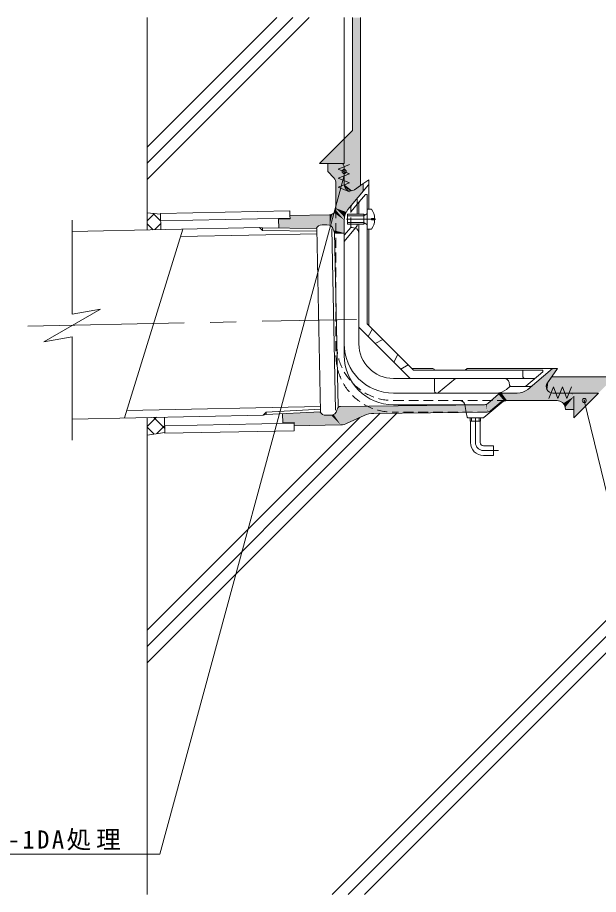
# Model space of a CAD drawing. Units: millimetres, scale not verified. Extents: x -505 to 545, y -737 to 748.
# Drawn here: x -227 to 127, y -188 to 346 of the extents above; entities that cross this region are included whole.
import ezdxf

# ---------------------------------------------------------------- set-up
doc = ezdxf.new("R2010")
doc.units = ezdxf.units.MM
doc.header["$LTSCALE"] = 5
doc.header["$PDMODE"] = 32
doc.header["$PDSIZE"] = 2.5
for name, pattern in [('CHAIN1', [8, 5, -1, 1, -1]), ('DASHED1', [1.8, 1.2, -0.6]), ('USER13', [20.32254, 0.00254, -5.08, 10.16, -5.08]), ('USER6', [28.575, 19.05, -3.175, 3.175, -3.175])]:
    doc.linetypes.add(name, pattern=pattern)
for name, color, linetype, lineweight in [('0-2_KUTAI', 2, 'Continuous', 18), ('0-4_0-0', 4, 'Continuous', 18), ('0-5_0-1', 4, 'Continuous', 18), ('0-6_0-2', 4, 'Continuous', 18), ('0-7_0-3', 4, 'Continuous', 18), ('0-8_0-4', 4, 'Continuous', 18), ('0-9_0-5', 7, 'Continuous', 18)]:
    doc.layers.add(name, color=color, linetype=linetype, lineweight=lineweight)
doc.styles.add('ＭＳ ゴシック', font='')
doc.styles.get('ＭＳ ゴシック').set_extended_font_data('MS Gothic')

msp = doc.modelspace()

# ---------------------------------------------------------------- linework, layer by layer
at = {"layer": '0-2_KUTAI', "color": 4, "linetype": 'USER13'}
for p, q in [((-27.646, 249.822), (-27.646, 255.231)), ((110.354, 117.231), (111.769, 116.646)), ((111.769, 116.646), (112.354, 115.231))]:
    msp.add_line(p, q, dxfattribs=at)
at = {"layer": '0-2_KUTAI', "color": 4}
for p, q in [((-140.064, -163.514), (-27.646, 249.822)), ((96.259, 123.526), (95.987, 119.385)), ((99.307, 127.879), (96.259, 123.526)), ((118.693, 112.792), (160.857, -60.971)), ((-140.064, -163.514), (-407.34, -163.514))]:
    msp.add_line(p, q, dxfattribs=at)
at = {"layer": '0-2_KUTAI', "color": 4, "linetype": 'USER6'}
msp.add_line((-220.405, 158.103), (-20.207, 162.18), dxfattribs=at)
at = {"layer": '0-2_KUTAI'}
msp.add_line((99.535, 117.231), (110.724, 117.231), dxfattribs=at)
at = {"layer": '0-2_KUTAI', "color": 3}
msp.add_line((112.354, 115.231), (112.354, 102.232), dxfattribs=at)
at = {"layer": '0-2_KUTAI', "color": 4}
for points in [[(-24.322, 256.433), (-31.322, 253.683), (-24.322, 250.933), (-31.322, 248.183), (-24.322, 245.433), (-31.322, 242.683), (-24.322, 239.933)], [(97.106, 114.061), (99.856, 121.061), (102.606, 114.061), (105.356, 121.061), (108.106, 114.061), (110.856, 121.061)]]:
    msp.add_lwpolyline(points, dxfattribs=at)
for p in [(-27.646, 252.238), (118.693, 112.792)]:
    msp.add_point(p, dxfattribs=at)
at = {"layer": '0-2_KUTAI', "color": 7}
for points in [[(-17.646, 243.73), (-17.646, 346.052), (-22.646, 346.052)], [(-17.646, 243.73), (-22.646, 346.052), (-22.646, 277.231)], [(-17.646, 243.73), (-22.646, 277.231), (-27.646, 272.231)], [(-17.646, 243.73), (-27.646, 272.231), (-27.503, 257.425)], [(-17.646, 243.73), (-27.503, 257.425), (-28.441, 256.932)], [(-17.646, 243.73), (-28.441, 256.932), (-27.857, 255.762)], [(-17.646, 243.73), (-27.857, 255.762), (-27.646, 244.412)], [(-27.646, 244.412), (-27.595, 244.206), (-26.544, 242.105)], [(-27.646, 244.412), (-26.544, 242.105), (-24.181, 240.792)], [(-27.646, 244.412), (-24.181, 240.792), (-22.999, 240.792)], [(-27.646, 244.412), (-22.999, 240.792), (-20.635, 241.448)], [(-27.646, 244.412), (-20.635, 241.448), (-19.979, 242.105)], [(-27.646, 244.412), (-19.979, 242.105), (-17.646, 243.73)], [(96.908, 124.628), (95.838, 121.776), (96.195, 119.459)], [(96.908, 124.628), (96.195, 119.459), (97.799, 117.855)], [(304.99, 122.232), (99.047, 127.212), (96.908, 124.628)], [(96.908, 124.628), (97.799, 117.855), (99.535, 117.231)], [(96.908, 124.628), (99.535, 117.231), (110.354, 117.232)], [(96.908, 124.628), (110.354, 117.232), (127.354, 117.232)], [(96.908, 124.628), (127.354, 117.232), (132.354, 122.232)], [(96.908, 124.628), (132.354, 122.232), (304.99, 122.232)], [(304.99, 122.232), (304.99, 127.232), (99.047, 127.212)]]:
    msp.add_solid(points, dxfattribs=at)
at = {"layer": '0-2_KUTAI', "color": 3}
for points in [[(-27.646, 257.231), (-42.646, 257.231), (-27.646, 272.231)], [(127.354, 117.232), (110.354, 117.231), (111.301, 116.868)], [(127.354, 117.232), (111.301, 116.868), (111.834, 116.453)], [(127.354, 117.232), (111.834, 116.453), (112.309, 115.978)], [(127.354, 117.232), (112.309, 115.978), (112.428, 115.504)], [(127.354, 117.232), (112.428, 115.504), (112.35, 115.249)], [(127.354, 117.232), (112.35, 115.249), (112.354, 102.232)]]:
    msp.add_solid(points, dxfattribs=at)
at = {"layer": '0-2_KUTAI'}
for points in [[(-37.646, 252.231), (-37.646, 257.231), (-34.132, 248.463), (-29.646, 257.231)], [(-29.646, 257.231), (-34.14, 248.446), (-33.067, 247.066)], [(-29.646, 257.231), (-33.067, 247.066), (-32.645, 244.9)], [(-29.646, 257.231), (-32.645, 244.9), (-32.645, 229.86)], [(-31.236, 242.716), (-28.864, 257.027), (-29.646, 257.231)], [(-31.236, 242.716), (-28.452, 256.81), (-28.864, 257.027)], [(-31.236, 242.716), (-28.061, 256.419), (-28.452, 256.81)], [(-31.236, 242.716), (-27.801, 255.964), (-28.061, 256.419)], [(-31.236, 242.716), (-27.671, 255.378), (-27.801, 255.964)], [(-31.236, 242.716), (-27.693, 255.161), (-27.671, 255.378)], [(-31.236, 242.716), (-27.595, 244.206), (-27.693, 255.161)], [(-32.645, 229.86), (-31.243, 242.652), (-27.595, 244.206)], [(-32.645, 229.86), (-27.496, 243.348), (-27.595, 244.206)], [(-32.645, 229.86), (-26.915, 242.041), (-27.496, 243.348)], [(-32.645, 229.86), (-26.08, 241.242), (-26.915, 242.041)], [(-32.645, 229.86), (-25.535, 240.807), (-26.08, 241.242)], [(-32.645, 229.86), (-21.578, 241.025), (-22.232, 240.625)], [(-32.645, 229.86), (-24.374, 240.444), (-25.535, 240.807)], [(-32.645, 229.86), (-22.232, 240.625), (-23.611, 240.408)], [(-23.265, 231.588), (-22.151, 240.571), (-32.645, 229.86)], [(-32.645, 229.86), (-23.611, 240.408), (-24.374, 240.444)], [(-23.265, 231.588), (-16.145, 240.06), (-16.145, 244.781)], [(-23.265, 231.588), (-16.145, 244.781), (-17.646, 243.73)], [(-23.265, 231.588), (-17.646, 243.73), (-21.081, 241.325)], [(-23.265, 231.588), (-21.081, 241.325), (-22.151, 240.571)], [(-23.265, 231.588), (-19.645, 235.889), (-16.145, 240.06)], [(-27.646, 222.715), (-32.645, 229.86), (-32.708, 228.768)], [(-32.645, 229.86), (-24.052, 230.801), (-23.265, 231.588)], [(-32.645, 229.86), (-25.429, 229.096), (-24.052, 230.801)], [(-32.645, 229.86), (-27.646, 222.715), (-27.528, 224.506)], [(-32.645, 229.86), (-27.528, 224.506), (-27.134, 226.145)], [(-32.645, 229.86), (-27.134, 226.145), (-26.347, 227.588)], [(-32.645, 229.86), (-26.347, 227.588), (-25.429, 229.096)], [(-36.416, 219.54), (-36.564, 225.86), (-60.688, 225.369)], [(-60.688, 225.369), (-60.647, 223.37), (-44.644, 217.494)], [(-60.688, 225.369), (-44.644, 217.494), (-44.255, 217.49)], [(-60.688, 225.369), (-44.255, 217.49), (-43.61, 218.769)], [(-60.688, 225.369), (-43.61, 218.769), (-42.004, 219.668)], [(-60.688, 225.369), (-42.004, 219.668), (-41.105, 219.925)], [(-60.688, 225.369), (-41.105, 219.925), (-38.153, 219.827)], [(-60.688, 225.369), (-38.153, 219.827), (-36.416, 219.54)], [(-36.416, 219.54), (-35.789, 225.965), (-36.564, 225.86)], [(-36.416, 219.54), (-35.966, 219.347), (-33.854, 226.995)], [(-36.416, 219.54), (-33.854, 226.995), (-34.424, 226.542)], [(-36.416, 219.54), (-34.424, 226.542), (-34.97, 226.195)], [(-36.416, 219.54), (-34.97, 226.195), (-35.789, 225.965)], [(-27.646, 222.715), (-33.757, 227.129), (-35.966, 219.229)], [(-27.646, 222.715), (-33.691, 227.26), (-33.757, 227.129)], [(-27.646, 222.715), (-33.101, 228.112), (-33.691, 227.26)], [(-27.646, 222.715), (-32.708, 228.768), (-33.101, 228.112)], [(-27.646, 222.715), (-27.646, 222.715), (-27.528, 224.506)], [(-67.645, 223.227), (-67.534, 217.743), (-60.647, 223.37), (-44.644, 217.494)], [(-27.646, 222.715), (-35.966, 219.229), (-35.002, 218.474)], [(-27.646, 222.715), (-35.002, 218.474), (-34.478, 217.621)], [(-27.646, 222.715), (-34.478, 217.621), (-34.019, 216.441)], [(-34.019, 216.441), (-27.646, 214.79), (-27.646, 222.715)], [(-34.019, 216.441), (-33.625, 215.458), (-32.773, 214.802)], [(-34.019, 216.441), (-32.773, 214.802), (-31.855, 214.736)], [(-34.019, 216.441), (-31.855, 214.736), (-27.646, 214.79)], [(99.354, 132.231), (86.588, 121.419), (96.259, 123.526)], [(99.354, 132.231), (102.355, 132.231), (96.259, 123.526)], [(95.504, 121.862), (96.259, 123.526), (86.588, 121.419)], [(81.271, 117.764), (78.946, 117.155), (99.535, 117.231)], [(81.271, 117.764), (95.67, 119.813), (95.504, 121.862)], [(95.504, 121.862), (82.379, 118.096), (81.271, 117.764)], [(81.271, 117.764), (96.279, 118.761), (95.67, 119.813)], [(81.271, 117.764), (97.221, 117.875), (96.279, 118.761)], [(81.271, 117.764), (98.328, 117.376), (97.221, 117.875)], [(81.271, 117.764), (99.535, 117.231), (98.328, 117.376)], [(95.504, 121.862), (84.266, 119.571), (82.379, 118.096)], [(95.504, 121.862), (86.588, 121.419), (84.266, 119.571)], [(59.307, 110.474), (68.587, 112.332), (69.119, 112.502)], [(69.119, 112.502), (59.798, 110.768), (59.307, 110.474)], [(59.307, 110.474), (59.6, 105.66), (68.587, 112.332)], [(59.6, 105.66), (68.156, 111.952), (68.587, 112.332)], [(69.119, 112.502), (60.118, 111.113), (59.798, 110.768)], [(69.772, 112.623), (66.516, 116.454), (60.118, 111.113)], [(69.119, 112.502), (69.772, 112.623), (60.118, 111.113)], [(69.772, 112.623), (66.657, 116.562), (66.516, 116.454)], [(69.772, 112.623), (67.023, 116.783), (66.657, 116.562)], [(69.772, 112.623), (67.502, 116.995), (67.023, 116.783)], [(69.772, 112.623), (67.898, 117.099), (67.502, 116.995)], [(69.772, 112.623), (68.181, 117.142), (67.898, 117.099)], [(69.772, 112.623), (68.455, 117.142), (68.181, 117.142)], [(68.446, 117.154), (71.687, 112.654), (110.354, 117.154), (102.181, 112.654)], [(69.772, 112.623), (71.687, 112.654), (68.455, 117.142)], [(90.953, 116.95), (99.306, 117.238), (90.811, 117.455)], [(90.953, 116.95), (110.354, 117.154), (99.306, 117.238)], [(102.181, 112.654), (110.401, 117.153), (112.135, 116.001), (111.867, 116.377)], [(112.354, 115.154), (102.181, 112.654), (112.35, 115.249), (112.135, 116.001)], [(112.354, 115.154), (102.181, 112.654), (103.46, 112.509)], [(112.354, 115.154), (103.46, 112.509), (104.293, 112.187)], [(112.354, 115.154), (104.293, 112.187), (104.991, 111.811)], [(112.354, 115.154), (104.991, 111.811), (105.85, 111.005)], [(112.354, 115.154), (105.85, 111.005), (106.602, 109.985)], [(112.354, 115.154), (106.602, 109.985), (107.086, 108.588)], [(107.086, 108.588), (107.354, 107.154), (112.354, 115.154)], [(107.354, 107.154), (112.354, 107.154), (112.354, 115.154)], [(110.401, 117.153), (111.115, 116.941), (111.867, 116.377), (111.464, 116.78)], [(-29.723, 97.895), (-31.747, 107.33), (-32.081, 106.471)], [(-29.723, 97.895), (-31.382, 109.101), (-31.747, 107.33)], [(-31.382, 109.101), (46.715, 105.51), (51.133, 110.062)], [(-31.382, 109.101), (-29.723, 97.895), (-26.914, 98.372)], [(-31.382, 109.101), (-26.914, 98.372), (-25.446, 99.05)], [(-31.382, 109.101), (-25.446, 99.05), (-22.793, 100.235)], [(-31.382, 109.101), (-22.793, 100.235), (-17.769, 102.493)], [(-31.382, 109.101), (-17.769, 102.493), (-15.568, 103.34)], [(-31.382, 109.101), (-15.568, 103.34), (-13.874, 104.186)], [(-31.382, 109.101), (-13.874, 104.186), (-11.278, 104.92)], [(-31.382, 109.101), (-11.278, 104.92), (-9.866, 104.864)], [(-31.382, 109.101), (-9.866, 104.864), (46.715, 105.51)], [(46.715, 105.51), (59.6, 105.66), (51.124, 110.061), (58.926, 110.327)], [(59.307, 110.474), (58.947, 110.328), (59.6, 105.66)], [(59.6, 105.66), (61.812, 106.646), (68.156, 111.952)], [(-58.123, 99.317), (-42.373, 105.839), (-65.233, 104.658)], [(-65.233, 104.658), (-65.121, 99.175), (-58.123, 99.317)], [(-58.123, 99.317), (-58.082, 97.318), (-42.373, 105.839)], [(-58.082, 97.318), (-41.872, 104.977), (-42.373, 105.839)], [(-58.082, 97.318), (-40.8, 104.074), (-41.872, 104.977)], [(-58.082, 97.318), (-39.501, 103.678), (-40.8, 104.074)], [(-58.082, 97.318), (-29.723, 97.895), (-39.501, 103.678)], [(-29.723, 97.895), (-38.665, 103.656), (-39.501, 103.678)], [(-29.723, 97.895), (-37.52, 103.752), (-38.665, 103.656)], [(-29.723, 97.895), (-36.422, 103.752), (-37.52, 103.752)], [(-29.723, 97.895), (-35.468, 103.704), (-36.422, 103.752)], [(-29.723, 97.895), (-34.657, 103.895), (-35.468, 103.704)], [(-29.723, 97.895), (-33.989, 104.181), (-34.657, 103.895)], [(-29.723, 97.895), (-33.226, 104.706), (-33.989, 104.181)], [(-29.723, 97.895), (-32.606, 105.422), (-33.226, 104.706)], [(-29.723, 97.895), (-32.081, 106.471), (-32.606, 105.422)], [(59.6, 105.66), (61.086, 106.065), (61.812, 106.646)], [(59.6, 105.66), (60.529, 105.799), (61.086, 106.065)]]:
    msp.add_solid(points, dxfattribs=at)
at = {"layer": '0-4_0-0', "color": 7}
msp.add_line((-29.646, 257.231), (-37.646, 257.231), dxfattribs=at)
at = {"layer": '0-4_0-0'}
for p, q in [((-37.646, 257.231), (-37.646, 252.231)), ((-33.989, 248.31), (-37.646, 252.231)), ((-17.485, 243.843), (-12.645, 247.231)), ((-12.645, 244.413), (-12.645, 247.231)), ((-32.645, 229.86), (-32.645, 244.9)), ((-25.306, 229.143), (-12.762, 244.092)), ((-16.145, 240.06), (-16.145, 244.781)), ((-12.645, 229.231), (-12.645, 244.231)), ((-19.645, 226.231), (-19.645, 235.889)), ((-36.564, 225.86), (-60.688, 225.369)), ((-60.688, 225.369), (-60.647, 223.37)), ((-67.645, 223.227), (-60.647, 223.37)), ((-67.645, 223.227), (-67.534, 217.743)), ((-38.153, 219.827), (-41.118, 219.766)), ((-27.646, 140.231), (-27.646, 222.715)), ((-19.645, 219.231), (-27.646, 209.697)), ((-19.645, 219.231), (-19.645, 220.231)), ((-32.833, 106.784), (-35.086, 217.423)), ((-33.974, 216.112), (-34.249, 217.005)), ((-31.382, 109.192), (-33.544, 215.357)), ((-32.022, 214.701), (-27.646, 214.79)), ((-12.645, 158.516), (-12.645, 217.232)), ((13.639, 132.231), (26.478, 132.231)), ((47.355, 132.231), (46.163, 131.231)), ((47.355, 132.231), (99.354, 132.231)), ((84.266, 119.571), (99.354, 132.231)), ((99.354, 132.231), (102.355, 132.231)), ((27.478, 126.231), (27.478, 118.698)), ((40.204, 126.231), (29.887, 117.575)), ((73.355, 121.231), (71.376, 119.571)), ((73.355, 121.231), (74.175, 121.231)), ((82.352, 121.231), (85.153, 121.231)), ((77.839, 117.231), (2.355, 117.231)), ((59.834, 110.921), (66.518, 116.53)), ((71.688, 112.731), (102.182, 112.731)), ((112.354, 115.231), (112.354, 107.154)), ((-31.77, 107.72), (-32.005, 106.83)), ((-29.859, 109.209), (57.94, 110.219)), ((57.92, 110.231), (2.355, 110.231)), ((57.494, 102.348), (68.474, 111.562)), ((61.487, 106.433), (68.156, 112.03)), ((107.101, 108.626), (107.354, 107.231)), ((112.354, 107.231), (107.354, 107.231)), ((-65.233, 104.736), (-65.121, 99.253)), ((-35.791, 103.851), (-38.756, 103.791)), ((-15.545, 103.575), (-25.755, 98.884)), ((59.6, 105.738), (-9.455, 104.944)), ((47.277, 102.638), (46.736, 105.48)), ((57.173, 102.231), (47.768, 102.231)), ((-65.121, 99.253), (-58.122, 99.395)), ((-58.122, 99.395), (-58.081, 97.396)), ((-29.726, 97.973), (-58.081, 97.396))]:
    msp.add_line(p, q, dxfattribs=at)
at = {"layer": '0-4_0-0', "color": 2}
for p, q in [((-27.646, 255.231), (-27.646, 244.412)), ((-21.351, 241.136), (-17.643, 243.732)), ((96.259, 123.526), (102.355, 132.231))]:
    msp.add_line(p, q, dxfattribs=at)
at = {"layer": '0-4_0-0', "linetype": 'DASHED1'}
for p, q in [((-32.645, 229.86), (-32.645, 140.227)), ((-23.646, 218.232), (-23.646, 230.03)), ((-23.646, 218.232), (-27.646, 213.464)), ((71.688, 112.731), (2.355, 112.731)), ((45.819, 110.293), (46.735, 105.48)), ((59.558, 105.731), (2.446, 105.731))]:
    msp.add_line(p, q, dxfattribs=at)
at = {"layer": '0-4_0-0', "color": 2}
for centre, radius, start, end in [((-29.646, 255.231), 2, 0, 90), ((-23.646, 244.412), 4, 180, 305.00013), ((99.535, 121.232), 4, 144.99966, 270)]:
    msp.add_arc(centre, radius, start, end, dxfattribs=at)
at = {"layer": '0-4_0-0'}
for centre, radius, start, end in [((-37.645, 244.9), 5, 0, 43.00027), ((-13.145, 244.413), 0.5, 320.0007, 0), ((-36.645, 229.86), 4, 271.16651, 360), ((-17.646, 222.715), 10, 140.00003, 180), ((-41.037, 215.767), 4, 91.16652, 154.41734), ((-38.072, 215.828), 4, 17.11217, 91.16687), ((-32.062, 216.7), 2, 197.11158, 271.16688), ((2.355, 147.232), 30, 180, 270), ((2.355, 140.231), 30, 180, 270), ((26.478, 131.231), 1, 0.00142, 90), ((28.944, 118.698), 1.466, 180, 309.99996), ((64.948, 127.231), 10, 270, 309.99986), ((77.839, 127.231), 10, 270, 309.99995), ((85.153, 124.231), 3, 270, 309.99987), ((68.446, 114.231), 3, 90, 129.99987), ((70.084, 109.732), 3, 90, 130.00003), ((71.688, 107.732), 5, 90, 129.99995), ((102.182, 107.732), 5, 10.30489, 90), ((-29.836, 107.209), 2, 90.65926, 165.22137), ((57.92, 113.232), 3, 270, 309.99987), ((57.905, 113.219), 3, 270.65972, 309.99961), ((-38.838, 107.79), 4, 207.91572, 271.16687), ((-35.873, 107.85), 4, 271.16651, 345.22145), ((-9.282, 89.945), 15, 90.65897, 114.6755), ((47.768, 102.731), 0.5, 190.78463, 270), ((57.173, 102.731), 0.5, 270, 309.99929), ((59.566, 108.738), 3, 270.65878, 309.99977), ((-29.929, 107.971), 10, 271.16658, 294.67547)]:
    msp.add_arc(centre, radius, start, end, dxfattribs=at)
at = {"layer": '0-4_0-0', "linetype": 'DASHED1'}
for centre, radius, start, end in [((-20.646, 230.03), 3, 139.99996, 180), ((2.355, 147.232), 34.5, 180, 270), ((1.855, 140.227), 34.5, 180, 270.98104), ((42.872, 109.732), 3, 10.78445, 90)]:
    msp.add_arc(centre, radius, start, end, dxfattribs=at)
at = {"layer": '0-4_0-0', "linetype": 'USER13'}
msp.add_arc((110.354, 115.231), 2, 0, 90, dxfattribs=at)
at = {"layer": '0-5_0-1'}
for p, q in [((49.179, 100.231), (49.179, 102.231)), ((49.995, 100.231), (49.995, 102.231)), ((54.714, 100.231), (54.714, 102.231)), ((55.529, 100.231), (55.529, 102.231)), ((49.179, 100.231), (55.529, 100.231)), ((49.354, 87.231), (49.354, 100.231)), ((55.354, 87.231), (55.354, 100.231)), ((57.354, 79.231), (63.354, 79.231))]:
    msp.add_line(p, q, dxfattribs=at)
at = {"layer": '0-5_0-1', "linetype": 'CHAIN1'}
for p, q in [((52.355, 87.231), (52.355, 102.231)), ((57.355, 82.232), (66.355, 82.232))]:
    msp.add_line(p, q, dxfattribs=at)
at = {"layer": '0-5_0-1'}
msp.add_lwpolyline([(57.354, 85.231), (63.354, 85.231), (63.354, 79.231)], dxfattribs=at)
for radius in [8, 2]:
    msp.add_arc((57.354, 87.231), radius, 180, 270, dxfattribs=at)
at = {"layer": '0-5_0-1', "linetype": 'CHAIN1'}
msp.add_arc((57.355, 87.231), 5, 180, 270, dxfattribs=at)
at = {"layer": '0-6_0-2'}
for p, q in [((-19.645, 232.322), (-14.646, 238.231)), ((-14.646, 238.231), (-13.646, 238.231)), ((-13.646, 159.515), (-13.646, 238.231)), ((-18.646, 226.231), (-18.646, 233.138)), ((-15.646, 225.362), (-25.646, 225.362)), ((-15.646, 225.362), (-13.773, 226.413)), ((-15.646, 226.231), (-15.646, 220.231)), ((-15.646, 226.231), (-14.882, 225.791)), ((-13.646, 229.231), (-13.646, 217.232)), ((-11.046, 229.231), (-13.646, 229.231)), ((-15.646, 221.102), (-25.646, 221.102)), ((-15.646, 220.231), (-25.646, 220.231)), ((-18.646, 147.231), (-18.646, 220.231)), ((-15.646, 221.102), (-13.773, 220.05)), ((-15.646, 220.231), (-14.882, 220.672)), ((-9.057, 223.711), (-11.046, 223.711)), ((-11.046, 222.752), (-11.046, 223.711)), ((-9.057, 222.752), (-11.046, 222.752)), ((-11.046, 217.232), (-13.646, 217.232)), ((-18.646, 157.444), (12.568, 126.231)), ((-13.646, 159.515), (14.639, 131.231)), ((-12.939, 151.737), (-10.464, 156.334)), ((-8.696, 147.495), (-4.1, 149.97)), ((2.618, 136.181), (5.093, 140.777)), ((6.861, 131.938), (11.457, 134.413)), ((14.639, 131.231), (93.355, 131.231)), ((81.355, 127.231), (81.355, 131.231)), ((82.998, 121.468), (93.355, 130.232)), ((93.355, 130.232), (93.355, 131.231)), ((88.261, 126.231), (2.354, 126.231)), ((73.194, 122.035), (72.837, 123.82)), ((82.352, 121.232), (74.175, 121.232))]:
    msp.add_line(p, q, dxfattribs=at)
at = {"layer": '0-6_0-2', "linetype": 'DASHED1'}
for p, q in [((-23.409, 227.875), (-19.645, 232.322)), ((-22.842, 218.071), (-21.057, 217.714))]:
    msp.add_line(p, q, dxfattribs=at)
at = {"layer": '0-6_0-2', "linetype": 'CHAIN1'}
msp.add_line((-26.165, 223.232), (-8.368, 223.232), dxfattribs=at)
at = {"layer": '0-6_0-2'}
msp.add_lwpolyline([(-15.646, 226.231), (-25.646, 226.231), (-25.646, 220.231)], dxfattribs=at)
for centre, radius, start, end in [((-17.646, 233.138), 1, 139.76388, 180), ((-22.646, 227.229), 1, 139.76388, 180), ((-13.896, 226.631), 0.25, 299.32917, 0), ((-19.045, 223.232), 10, 2.74562, 36.86987), ((-13.896, 219.831), 0.25, 0, 60.67082), ((-19.045, 223.232), 10, 323.13012, 357.25437), ((-21.646, 214.772), 3, 0, 76.4059), ((2.354, 147.231), 21, 180, 270), ((69.895, 123.232), 3, 11.30984, 90), ((82.355, 127.231), 1, 180, 270), ((88.261, 127.231), 1, 270, 310.23611), ((74.175, 122.231), 1, 191.31076, 270), ((82.352, 122.231), 1, 270, 310.23611)]:
    msp.add_arc(centre, radius, start, end, dxfattribs=at)
at = {"layer": '0-6_0-2', "linetype": 'DASHED1'}
for centre, radius, start, end in [((-22.646, 219.051), 1, 180, 258.68923), ((-21.646, 214.772), 3, 76.4059, 78.6897)]:
    msp.add_arc(centre, radius, start, end, dxfattribs=at)
at = {"layer": '0-7_0-3'}
for p, q in [((-139.637, 226.762), (-60.749, 228.369)), ((-139.437, 216.914), (-139.637, 226.762)), ((-60.688, 225.369), (-60.749, 228.369)), ((-193.441, 222.661), (-193.441, 165.357)), ((-139.546, 222.263), (-60.657, 223.869)), ((-79.282, 218.139), (-193.441, 215.813)), ((-126.039, 217.186), (-161.493, 102.14)), ((-44.191, 214.353), (-127.435, 212.657)), ((-77.451, 217.851), (-79.282, 218.139)), ((-77.42, 216.351), (-79.282, 218.139)), ((-44.255, 217.49), (-77.451, 217.851)), ((-77.451, 217.851), (-77.42, 216.351)), ((-44.224, 215.99), (-77.42, 216.351)), ((-44.255, 217.49), (-41.982, 105.937)), ((-193.441, 165.357), (-176.121, 168.411)), ((-193.441, 151.466), (-193.441, 88.53)), ((-42.046, 109.075), (-160.097, 106.67)), ((-42.013, 107.437), (-75.166, 105.724)), ((-76.954, 103.862), (-193.441, 101.489)), ((-137.109, 102.637), (-136.909, 92.79)), ((-75.166, 105.724), (-76.954, 103.862)), ((-75.136, 104.225), (-76.954, 103.862)), ((-75.136, 104.225), (-75.166, 105.724)), ((-41.982, 105.937), (-75.136, 104.225)), ((-137.001, 97.289), (-58.112, 98.895)), ((-58.081, 97.396), (-58.021, 94.396)), ((-136.909, 92.79), (-58.021, 94.396))]:
    msp.add_line(p, q, dxfattribs=at)
msp.add_lwpolyline([(-176.121, 168.411), (-210.76, 148.412), (-193.441, 151.466)], dxfattribs=at)
at = {"layer": '0-8_0-4', "color": 7}
for p, q in [((-147.646, 346.052), (-147.646, 216.746)), ((-27.646, 346.052), (-27.646, 272.231)), ((-22.646, 277.231), (-42.646, 257.231)), ((-147.646, 102.422), (-147.646, -188.123))]:
    msp.add_line(p, q, dxfattribs=at)
at = {"layer": '0-8_0-4'}
for p, q in [((-147.646, 267.148), (-68.742, 346.052)), ((-58.843, 346.052), (-147.646, 257.249)), ((-147.646, 247.35), (-48.944, 346.052)), ((-139.627, 226.262), (-147.646, 227.081)), ((-147.646, 222.15), (-143.171, 226.624)), ((-144.007, 226.71), (-139.545, 222.248)), ((-144.017, 216.82), (-147.646, 220.449)), ((-139.508, 220.389), (-143.057, 216.84)), ((4.394, 105.103), (-147.646, -46.937)), ((-147.646, -37.038), (-5.62, 104.988)), ((-147.646, 96.842), (-141.949, 102.538)), ((-18.11, 102.396), (-147.646, -27.139)), ((-143.742, 102.502), (-136.969, 95.729)), ((-143.487, 92.347), (-147.646, 96.506)), ((-137.007, 97.582), (-142.033, 92.556)), ((-136.919, 93.29), (-147.646, 91.75)), ((152.354, -0.767), (-35.001, -188.123)), ((152.354, -10.666), (-25.102, -188.123)), ((152.354, -20.565), (-15.203, -188.123))]:
    msp.add_line(p, q, dxfattribs=at)
at = {"layer": '0-8_0-4', "color": 2}
for p, q in [((-22.646, 346.052), (-22.646, 277.231)), ((-17.646, 346.052), (-17.646, 243.73)), ((98.854, 127.232), (304.99, 127.232)), ((110.354, 117.232), (127.045, 117.232))]:
    msp.add_line(p, q, dxfattribs=at)
at = {"layer": '0-9_0-5', "color": 2}
msp.add_line((-27.646, 272.231), (-27.646, 257.231), dxfattribs=at)
at = {"layer": '0-9_0-5'}
for p, q in [((-42.646, 257.231), (-27.646, 257.231)), ((127.354, 117.232), (112.354, 102.232)), ((112.354, 102.232), (112.354, 107.232))]:
    msp.add_line(p, q, dxfattribs=at)

# ---------------------------------------------------------------- texts
at = {"layer": '0-2_KUTAI', "color": 7, "insert": (-403.764, -161.418), "char_height": 11, "attachment_point": 7, "style": 'ＭＳ ゴシック'}
msp.add_mtext('\\T1.2;鉄部用プライマー、S-1DA処理', dxfattribs=at)

doc.saveas('drawing.dxf')
